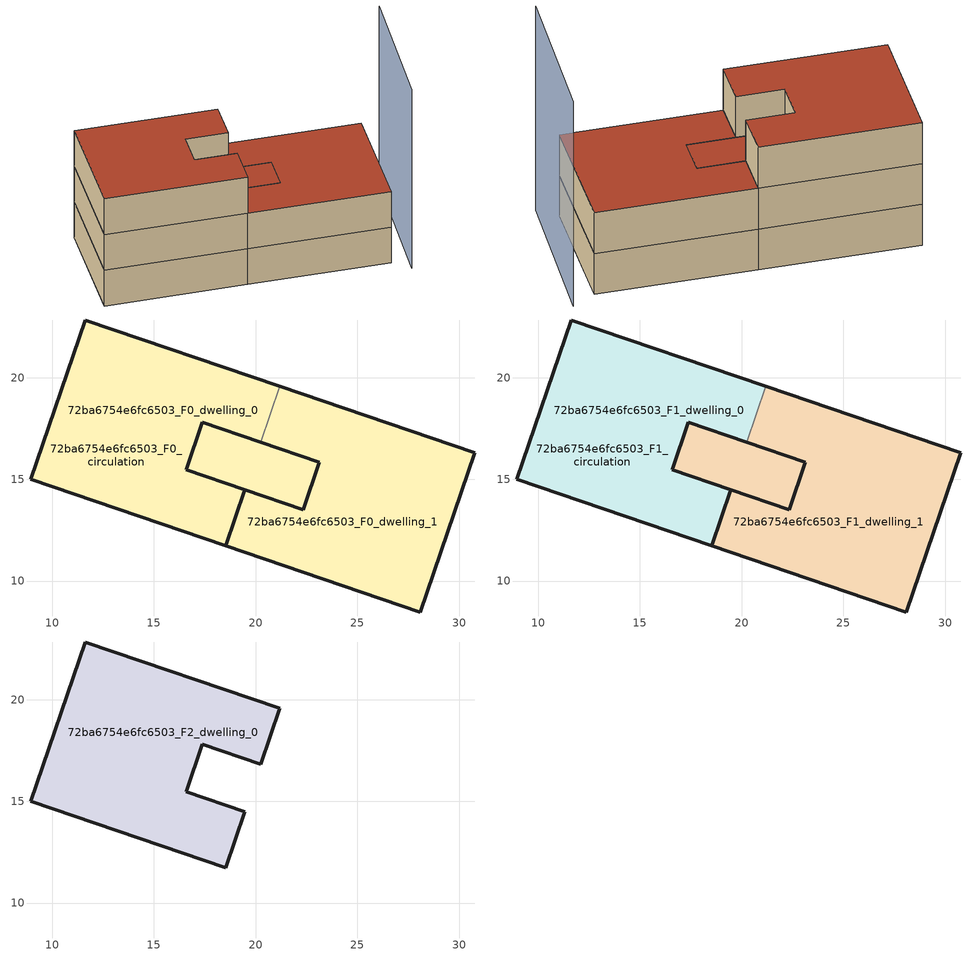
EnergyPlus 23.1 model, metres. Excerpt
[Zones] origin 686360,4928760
72ba6754e6fc6503_F0_dwelling_0
 floor ground (EU_floor_Construction): 23.13,15.85 22.33,13.5 16.59,15.46 17.39,17.81 20.26,16.83 z0; 21.19,19.57 20.26,16.83 17.39,17.81 16.59,15.46 19.46,14.48 18.53,11.74 8.95,15 11.62,22.83 z0
 wall outside (EU_wall_Construction): 21.19,19.57 11.62,22.83 8.95,15 18.53,11.74 19.46,14.48 16.59,15.46 17.39,17.81 20.26,16.83 z0:3
 wall to 72ba6754e6fc6503_F0_dwelling_1 (EU_wall_Construction): 20.26,16.83 21.19,19.57 z0:3
72ba6754e6fc6503_F0_dwelling_1
 floor ground (EU_floor_Construction): 23.13,15.85 22.33,13.5 19.46,14.48 16.59,15.46 17.39,17.81 20.26,16.83 z0; 30.77,16.31 28.1,8.48 18.53,11.74 19.46,14.48 22.33,13.5 23.13,15.85 20.26,16.83 21.19,19.57 z0
 wall outside (EU_wall_Construction): 20.26,16.83 23.13,15.85 22.33,13.5 19.46,14.48 18.53,11.74 28.1,8.48 30.77,16.31 21.19,19.57 z0:3
72ba6754e6fc6503_F0_circulation
 floor ground (EU_floor_Construction): 23.13,15.85 22.33,13.5 16.59,15.46 17.39,17.81 20.26,16.83 z0; 21.19,19.57 20.26,16.83 17.39,17.81 16.59,15.46 19.46,14.48 18.53,11.74 8.95,15 11.62,22.83 z0; 30.77,16.31 28.1,8.48 18.53,11.74 19.46,14.48 22.33,13.5 23.13,15.85 20.26,16.83 21.19,19.57 z0
 wall outside (EU_wall_Construction): 22.33,13.5 23.13,15.85 17.39,17.81 16.59,15.46 22.33,13.5 z0:3
72ba6754e6fc6503_F1_dwelling_0
 floor outside (EU_floor_Construction): 21.19,19.57 20.26,16.83 17.39,17.81 16.59,15.46 19.46,14.48 18.53,11.74 8.95,15 11.62,22.83 z3; 23.13,15.85 22.33,13.5 16.59,15.46 17.39,17.81 20.26,16.83 z3
 wall outside (EU_wall_Construction): 21.19,19.57 11.62,22.83 8.95,15 18.53,11.74 19.46,14.48 16.59,15.46 17.39,17.81 20.26,16.83 z3:6
 wall to 72ba6754e6fc6503_F1_dwelling_1 (EU_wall_Construction): 20.26,16.83 21.19,19.57 z3:6
 roof outside (EU_floor_Construction): 22.33,13.5 23.13,15.85 20.26,16.83 17.39,17.81 16.59,15.46 z6
72ba6754e6fc6503_F1_dwelling_1
 floor to 72ba6754e6fc6503_F0_dwelling_1 (EU_floor_Construction): 30.77,16.31 28.1,8.48 18.53,11.74 19.46,14.48 22.33,13.5 23.13,15.85 20.26,16.83 21.19,19.57 z3; 23.13,15.85 22.33,13.5 19.46,14.48 16.59,15.46 17.39,17.81 20.26,16.83 z3
 wall outside (EU_wall_Construction): 20.26,16.83 23.13,15.85 22.33,13.5 19.46,14.48 18.53,11.74 28.1,8.48 30.77,16.31 21.19,19.57 z3:6
 roof outside (EU_roof_Construction): 22.33,13.5 23.13,15.85 20.26,16.83 17.39,17.81 16.59,15.46 19.46,14.48 z6; 28.1,8.48 30.77,16.31 21.19,19.57 20.26,16.83 23.13,15.85 22.33,13.5 19.46,14.48 18.53,11.74 z6
72ba6754e6fc6503_F1_circulation
 floor outside (EU_floor_Construction): 30.77,16.31 28.1,8.48 18.53,11.74 19.46,14.48 22.33,13.5 23.13,15.85 20.26,16.83 21.19,19.57 z3
 floor to 72ba6754e6fc6503_F0_circulation (EU_floor_Construction): 23.13,15.85 22.33,13.5 16.59,15.46 17.39,17.81 20.26,16.83 z3; 21.19,19.57 20.26,16.83 17.39,17.81 16.59,15.46 19.46,14.48 18.53,11.74 8.95,15 11.62,22.83 z3
 wall outside (EU_wall_Construction): 22.33,13.5 23.13,15.85 17.39,17.81 16.59,15.46 22.33,13.5 z3:6
 roof outside (EU_roof_Construction): 18.53,11.74 19.46,14.48 16.59,15.46 17.39,17.81 20.26,16.83 21.19,19.57 11.62,22.83 8.95,15 z6; 22.33,13.5 23.13,15.85 20.26,16.83 17.39,17.81 16.59,15.46 z6; 28.1,8.48 30.77,16.31 21.19,19.57 20.26,16.83 23.13,15.85 22.33,13.5 19.46,14.48 18.53,11.74 z6
72ba6754e6fc6503_F2_dwelling_0
 floor to 72ba6754e6fc6503_F1_dwelling_0 (EU_floor_Construction): 21.19,19.57 20.26,16.83 17.39,17.81 16.59,15.46 19.46,14.48 18.53,11.74 8.95,15 11.62,22.83 z6
 wall outside (EU_wall_Construction): 8.95,15 18.53,11.74 19.46,14.48 16.59,15.46 17.39,17.81 20.26,16.83 21.19,19.57 11.62,22.83 8.95,15 z6:9
 roof outside (EU_roof_Construction): 18.53,11.74 19.46,14.48 16.59,15.46 17.39,17.81 20.26,16.83 21.19,19.57 11.62,22.83 8.95,15 z9
shading: 28.93,7.18 32.46,16.62 z0:15
[Building]
EU S2 Campaign: North Axis=0; Terrain=City; Solar Distribution=FullExterior
[Site:Location]
Bologna: Latitude=44.5; Longitude=11.25; Time Zone=1; Elevation=37
[SizingPeriod:WeatherFileDays]
AnnualSizingPeriod: Begin Month=1; Begin Day of Month=1; End Month=12; End Day of Month=31; Day of Week for Start Day=Monday; Use Weather File Daylight Saving Period=No; Use Weather File Rain and Snow Indicators=No
[MATERIAL]
EU_InternalMass_Material: Roughness=MediumRough; Thickness=0.1; Conductivity=1; Density=1800; Specific Heat=900; Thermal Absorptance=0.9; Solar Absorptance=0.7; Visible Absorptance=0.7
[MATERIAL:NOMASS] Roughness=MediumRough; Thermal Absorptance=0.9; Solar Absorptance=0.7; Visible Absorptance=0.7
Name | Thermal Resistance
EU_wall_NoMass | 0.937881
EU_roof_NoMass | 0.548572
EU_floor_NoMass | 0.71348
[CONSTRUCTION]
EU_wall_Construction: EU_wall_NoMass
EU_roof_Construction: EU_roof_NoMass
EU_floor_Construction: EU_floor_NoMass
EU_InternalMass_Construction: EU_InternalMass_Material
[ZONE] Type=1; Multiplier=1; Ceiling Height=autocalculate; Floor Area=autocalculate; Part of Total Floor Area=Yes
Name | Volume
72ba6754e6fc6503_F0_dwelling_0 | 273.671
72ba6754e6fc6503_F1_dwelling_0 | 273.672
72ba6754e6fc6503_F2_dwelling_0 | 228.478
72ba6754e6fc6503_F0_dwelling_1; 72ba6754e6fc6503_F1_dwelling_1 | 273.669
72ba6754e6fc6503_F0_circulation; 72ba6754e6fc6503_F1_circulation | 502.148
[INTERNALMASS] Construction=EU_InternalMass_Construction
Name | Zone or ZoneList | Surface Area
72ba6754e6fc6503_F0_dwelling_0_EU_InternalMass | 72ba6754e6fc6503_F0_dwelling_0 | 76.1591
72ba6754e6fc6503_F0_dwelling_1_EU_InternalMass | 72ba6754e6fc6503_F0_dwelling_1 | 76.1591
72ba6754e6fc6503_F1_dwelling_0_EU_InternalMass | 72ba6754e6fc6503_F1_dwelling_0 | 76.1591
72ba6754e6fc6503_F1_dwelling_1_EU_InternalMass | 72ba6754e6fc6503_F1_dwelling_1 | 76.1591
72ba6754e6fc6503_F2_dwelling_0_EU_InternalMass | 72ba6754e6fc6503_F2_dwelling_0 | 168.47
[OTHEREQUIPMENT] Fuel Type=Electricity; Design Level Calculation Method=Watts/Area; Power per Zone Floor Area=1; Fraction Latent=0; Fraction Radiant=0; Fraction Lost=0; Carbon Dioxide Generation Rate=0; EndUse Subcategory=EU_Step8_InternalGains
Name | Zone or ZoneList or Space or SpaceList | Schedule
EU_Step8_InternalGain_72ba6754e6fc6503_F0_dwelling_0_f000 | 72ba6754e6fc6503_F0_dwelling_0 | EU_Step8_GainSchedule_72ba6754e6fc6503_F0_dwelling_0_f000
EU_Step8_InternalGain_72ba6754e6fc6503_F0_dwelling_1_f000 | 72ba6754e6fc6503_F0_dwelling_1 | EU_Step8_GainSchedule_72ba6754e6fc6503_F0_dwelling_1_f000
EU_Step8_InternalGain_72ba6754e6fc6503_F1_dwelling_0_f000 | 72ba6754e6fc6503_F1_dwelling_0 | EU_Step8_GainSchedule_72ba6754e6fc6503_F1_dwelling_0_f000
EU_Step8_InternalGain_72ba6754e6fc6503_F1_dwelling_1_f000 | 72ba6754e6fc6503_F1_dwelling_1 | EU_Step8_GainSchedule_72ba6754e6fc6503_F1_dwelling_1_f000
EU_Step8_InternalGain_72ba6754e6fc6503_F2_dwelling_0_f000 | 72ba6754e6fc6503_F2_dwelling_0 | EU_Step8_GainSchedule_72ba6754e6fc6503_F2_dwelling_0_f000
[ZONEINFILTRATION:DESIGNFLOWRATE] Schedule=EU_AlwaysOn; Design Flow Rate Calculation Method=Flow/Area; Flow Rate per Floor Area=0.0005; Constant Term Coefficient=1; Temperature Term Coefficient=0; Velocity Term Coefficient=0; Velocity Squared Term Coefficient=0
Name | Zone or ZoneList or Space or SpaceList
EU_Circulation_Infiltration_72ba6754e6fc6503_F0_circulation | 72ba6754e6fc6503_F0_circulation
EU_Circulation_Infiltration_72ba6754e6fc6503_F1_circulation | 72ba6754e6fc6503_F1_circulation
[ZONEVENTILATION:DESIGNFLOWRATE] Schedule=EU_AlwaysOn; Design Flow Rate Calculation Method=AirChanges/Hour; Air Changes per Hour=0.687892; Ventilation Type=Natural; Fan Pressure Rise=0; Fan Total Efficiency=1; Constant Term Coefficient=1; Temperature Term Coefficient=0; Velocity Term Coefficient=0; Velocity Squared Term Coefficient=0; Minimum Indoor Temperature=-100; Maximum Indoor Temperature=100; Delta Temperature=-100; Minimum Outdoor Temperature=-100; Maximum Outdoor Temperature=100; Maximum Wind Speed=40
Name | Zone or ZoneList or Space or SpaceList
EU_ConstantAir_72ba6754e6fc6503_F0_dwelling_0 | 72ba6754e6fc6503_F0_dwelling_0
EU_ConstantAir_72ba6754e6fc6503_F0_dwelling_1 | 72ba6754e6fc6503_F0_dwelling_1
EU_ConstantAir_72ba6754e6fc6503_F1_dwelling_0 | 72ba6754e6fc6503_F1_dwelling_0
EU_ConstantAir_72ba6754e6fc6503_F1_dwelling_1 | 72ba6754e6fc6503_F1_dwelling_1
EU_ConstantAir_72ba6754e6fc6503_F2_dwelling_0 | 72ba6754e6fc6503_F2_dwelling_0
[HVACTEMPLATE:THERMOSTAT] Constant Heating Setpoint=20; Constant Cooling Setpoint=50
EU_HeatOnly_72ba6754e6fc6503_F0_dwelling_0; EU_HeatOnly_72ba6754e6fc6503_F0_dwelling_1; EU_HeatOnly_72ba6754e6fc6503_F1_dwelling_0; EU_HeatOnly_72ba6754e6fc6503_F1_dwelling_1; EU_HeatOnly_72ba6754e6fc6503_F2_dwelling_0
[HVACTEMPLATE:ZONE:IDEALLOADSAIRSYSTEM] System Availability Schedule=EU_AlwaysOn; Maximum Heating Supply Air Temperature=50; Minimum Cooling Supply Air Temperature=13; Maximum Heating Supply Air Humidity Ratio=0.0156; Minimum Cooling Supply Air Humidity Ratio=0.0077; Heating Limit=NoLimit; Cooling Limit=NoLimit; Heating Availability Schedule=EU_AlwaysOn; Cooling Availability Schedule=EU_CoolingOff; Dehumidification Control Type=ConstantSensibleHeatRatio; Cooling Sensible Heat Ratio=0.7; Dehumidification Setpoint=60; Humidification Control Type=None; Humidification Setpoint=30; Outdoor Air Method=None; Outdoor Air Flow Rate per Person=0.00944; Outdoor Air Flow Rate per Zone Floor Area=0; Outdoor Air Flow Rate per Zone=0; Demand Controlled Ventilation Type=None; Outdoor Air Economizer Type=NoEconomizer; Heat Recovery Type=None; Sensible Heat Recovery Effectiveness=0.7; Latent Heat Recovery Effectiveness=0.65
Name | Template Thermostat
72ba6754e6fc6503_F0_dwelling_0 | EU_HeatOnly_72ba6754e6fc6503_F0_dwelling_0
72ba6754e6fc6503_F0_dwelling_1 | EU_HeatOnly_72ba6754e6fc6503_F0_dwelling_1
72ba6754e6fc6503_F1_dwelling_0 | EU_HeatOnly_72ba6754e6fc6503_F1_dwelling_0
72ba6754e6fc6503_F1_dwelling_1 | EU_HeatOnly_72ba6754e6fc6503_F1_dwelling_1
72ba6754e6fc6503_F2_dwelling_0 | EU_HeatOnly_72ba6754e6fc6503_F2_dwelling_0
[SIZING:ZONE] Zone Cooling Design Supply Air Temperature Input Method=SupplyAirTemperature; Zone Cooling Design Supply Air Temperature=13; Zone Heating Design Supply Air Temperature Input Method=SupplyAirTemperature; Zone Heating Design Supply Air Temperature=50; Zone Cooling Design Supply Air Humidity Ratio=0.008; Zone Heating Design Supply Air Humidity Ratio=0.008; Cooling Design Air Flow Method=DesignDay; Cooling Design Air Flow Rate=0; Cooling Minimum Air Flow per Zone Floor Area=0.000762; Cooling Minimum Air Flow=0; Cooling Minimum Air Flow Fraction=0.2; Heating Design Air Flow Method=DesignDay; Heating Design Air Flow Rate=0; Heating Maximum Air Flow per Zone Floor Area=0.002032; Heating Maximum Air Flow=0.141576; Heating Maximum Air Flow Fraction=0.3; Account for Dedicated Outdoor Air System=No; Dedicated Outdoor Air System Control Strategy=NeutralSupplyAir; Dedicated Outdoor Air Low Setpoint Temperature for Design=autosize; Dedicated Outdoor Air High Setpoint Temperature for Design=autosize; Zone Load Sizing Method=Sensible Load Only No Latent Load; Zone Latent Cooling Design Supply Air Humidity Ratio Input Method=HumidityRatioDifference; Zone Cooling Design Supply Air Humidity Ratio Difference=0.005; Zone Latent Heating Design Supply Air Humidity Ratio Input Method=HumidityRatioDifference; Zone Humidification Design Supply Air Humidity Ratio Difference=0.005
72ba6754e6fc6503_F0_dwelling_0; 72ba6754e6fc6503_F0_dwelling_1; 72ba6754e6fc6503_F1_dwelling_0; 72ba6754e6fc6503_F1_dwelling_1; 72ba6754e6fc6503_F2_dwelling_0
[SCHEDULE:CONSTANT]
Name | Hourly Value
EU_AlwaysOn | 1
EU_CoolingOff | 0
[SCHEDULE:FILE] Column Number=1; Rows to Skip at Top=0; Number of Hours of Data=8760; Column Separator=Comma; Interpolate to Timestep=No; Minutes per Item=60; Adjust Schedule for Daylight Savings=Yes
Name | File
EU_Step8_GainSchedule_72ba6754e6fc6503_F0_dwelling_0_f000 | ../../schedules/72ba6754e6fc6503/72ba6754e6fc6503_F0_dwelling_0_f000_gain.csv
EU_Step8_GainSchedule_72ba6754e6fc6503_F0_dwelling_1_f000 | ../../schedules/72ba6754e6fc6503/72ba6754e6fc6503_F0_dwelling_1_f000_gain.csv
EU_Step8_GainSchedule_72ba6754e6fc6503_F1_dwelling_0_f000 | ../../schedules/72ba6754e6fc6503/72ba6754e6fc6503_F1_dwelling_0_f000_gain.csv
EU_Step8_GainSchedule_72ba6754e6fc6503_F1_dwelling_1_f000 | ../../schedules/72ba6754e6fc6503/72ba6754e6fc6503_F1_dwelling_1_f000_gain.csv
EU_Step8_GainSchedule_72ba6754e6fc6503_F2_dwelling_0_f000 | ../../schedules/72ba6754e6fc6503/72ba6754e6fc6503_F2_dwelling_0_f000_gain.csv
